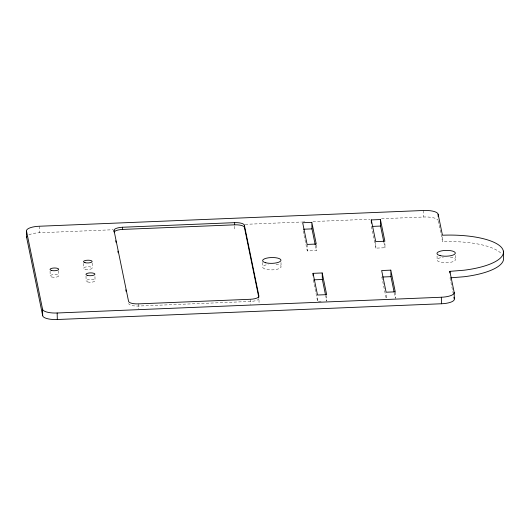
<?xml version="1.0" encoding="UTF-8"?>
<svg xmlns="http://www.w3.org/2000/svg" width="530" height="530" viewBox="0 0 530 530"><rect width="100%" height="100%" fill="white"/><g stroke="black" fill="none" stroke-linecap="round" stroke-linejoin="round"><path stroke-width="0.4" stroke-dasharray="2.65 1.99" d="M438.29 220.785L442.596 241.766L443.087 241.726A57.3 18.179 -1.3 0 1 501.903 254.301M28.892 234.889A13.522 4.293 -1.3 0 1 39.505 232.763L113.036 229.748M245.224 224.329L301.404 222.024M302.232 221.99L305.532 221.851M312.972 221.547L369.98 219.208M381.54 218.738L423.675 217.008A13.522 4.293 -1.3 0 1 438.085 220.215M303.153 230.861L307.274 250.942L316.417 250.564L316.271 244.045M371.424 226.442L375.876 248.126L385.025 247.755L384.912 242.866M318.424 301.51L322.233 301.358M450.01 277.872L453.157 293.209M383.866 242.131L385.025 247.755M394.254 292.732L395.406 298.357L395.261 291.838M381.812 277.044L386.264 298.735L386.151 293.845M315.43 245.748L316.417 250.564M325.652 295.548L326.805 301.173L326.679 295.468M313.21 279.86L317.662 301.543L317.53 295.839M455.356 255.374L455.449 259.448M442.484 236.877L442.596 241.766M437.065 256.123L437.157 260.197M423.53 210.49L423.675 217.008M375.73 241.607L375.876 248.126M307.122 244.423L307.274 250.942M280.993 262.522L281.085 266.597M262.681 262.456L262.787 267.345M259.057 302.531L258.958 298.185A9.169 2.908 -1.3 0 1 250.405 301.451L138.357 306.048A9.169 2.908 -1.3 0 1 128.618 303.531M250.359 299.278L250.471 304.352M234.71 226.277L234.777 229.172M138.31 303.875L138.423 308.944M94.963 276.567L95.055 280.642M92.16 263.032L92.273 267.922M86.012 276.117L86.118 281.006M83.568 263.383L83.68 268.273M58.724 270.817L58.83 275.706M50.078 271.174L50.191 276.064M39.359 226.244L39.505 232.763M275.998 264.278A9.169 2.908 -1.3 0 1 278.999 268.683A9.169 2.908 -1.3 0 1 264.622 268.869A9.169 2.908 -1.3 0 1 268.253 264.384M450.361 257.13A9.169 2.908 -1.3 0 1 453.19 261.601A9.169 2.908 -1.3 0 1 438.674 261.588A9.169 2.908 -1.3 0 1 443.358 257.123M51.655 276.978A4.333 1.371 -1.3 0 0 58.757 276.07A4.333 1.371 -1.3 0 0 53.119 274.613A4.333 1.371 -1.3 0 0 51.655 276.978M87.635 281.947A4.478 1.418 -1.3 0 0 94.976 281.013A4.478 1.418 -1.3 0 0 89.153 279.502A4.478 1.418 -1.3 0 0 87.635 281.947M85.131 269.187A4.306 1.365 -1.3 0 0 92.2 268.279A4.306 1.365 -1.3 0 0 86.595 266.835A4.306 1.365 -1.3 0 0 85.131 269.187"/><path stroke-width="0.79" d="M449.857 271.353L464.061 270.214A57.3 18.179 -1.3 0 0 502.44 248.769A57.3 18.179 -1.3 0 0 442.941 235.207L442.451 235.247L438.138 214.266A13.522 4.293 -1.3 0 0 423.53 210.49L39.359 226.244A13.522 4.293 -1.3 0 0 26.526 231.146L26.672 237.665L42.698 315.734A13.522 4.293 -1.3 0 0 57.313 319.51L441.483 303.756A13.522 4.293 -1.3 0 0 454.316 298.854L454.164 292.335L449.857 271.353L449.897 272.983M450.798 277.813L464.207 276.733A57.3 18.179 -1.3 0 0 503.5 257.633L503.354 251.114M122.576 227.244L234.631 222.653A9.169 2.908 -1.3 0 1 244.37 225.17L258.912 296.012A9.169 2.908 -1.3 0 1 250.359 299.278L138.31 303.875A9.169 2.908 -1.3 0 1 128.565 301.358L114.023 230.51A9.169 2.908 -1.3 0 1 122.576 227.244L122.629 229.417A9.169 2.908 -1.3 0 0 114.235 231.928M122.629 229.417L234.677 224.826A9.169 2.908 -1.3 0 1 244.416 227.344L258.792 297.383M311.819 222.361L302.676 222.732L307.122 244.423L316.271 244.045L311.819 222.361L311.971 228.881L315.264 244.946M371.278 219.923L380.421 219.546L384.873 241.236L375.73 241.607L371.278 219.923L371.351 223.183M303.584 229.225L311.971 228.881M372.186 226.409L380.573 226.065L383.7 241.329M313.058 273.341L322.207 272.963L326.659 294.654L317.51 295.024L313.058 273.341L313.117 275.785M390.809 270.148L381.66 270.525L386.112 292.215L395.261 291.838L390.809 270.148L390.954 276.667L394.088 291.931M313.972 279.827L322.353 279.482L325.486 294.746M382.574 277.011L390.954 276.667M26.526 231.146L42.552 309.215A13.522 4.293 -1.3 0 0 57.16 312.991L441.338 297.237A13.522 4.293 -1.3 0 0 454.164 292.335M453.985 297.244L454.316 298.854M115.725 240.739L116.057 242.349M117.879 251.2L118.203 252.81M125.809 289.844L126.14 291.454M441.338 297.237L441.483 303.756M438.138 214.266L438.197 216.71M380.421 219.546L380.573 226.065M322.207 272.963L322.353 279.482M244.37 225.17L244.416 227.344M234.631 222.653L234.677 224.826M114.023 230.51L114.056 231.961M57.16 312.991L57.313 319.51M42.552 309.215L42.698 315.734M26.672 237.665A13.522 4.293 -1.3 0 1 26.864 236.512M265.742 262.761A9.169 2.908 -1.3 0 0 280.781 260.839A9.169 2.908 -1.3 0 0 268.849 257.752A9.169 2.908 -1.3 0 0 265.742 262.761M440.105 255.612A9.169 2.908 -1.3 0 0 455.144 253.685A9.169 2.908 -1.3 0 0 443.212 250.604A9.169 2.908 -1.3 0 0 440.105 255.612M51.503 270.459A4.333 1.371 -1.3 0 0 58.611 269.551A4.333 1.371 -1.3 0 0 52.973 268.094A4.333 1.371 -1.3 0 0 51.503 270.459M87.483 275.428A4.478 1.418 -1.3 0 0 94.83 274.494A4.478 1.418 -1.3 0 0 89 272.983A4.478 1.418 -1.3 0 0 87.483 275.428M84.986 262.668A4.306 1.365 -1.3 0 0 92.048 261.76A4.306 1.365 -1.3 0 0 86.443 260.31A4.306 1.365 -1.3 0 0 84.986 262.668"/></g></svg>
